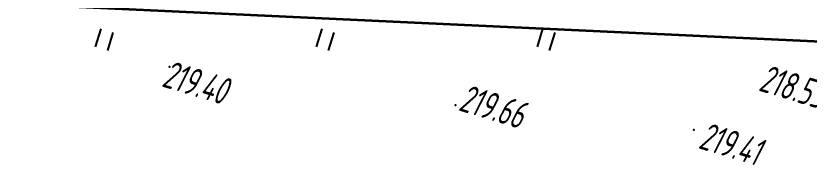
# Model space of a CAD drawing. Header units: millimetres. Extents: x -1799 to 6962, y -1020 to 4121.
# Drawn here: x -953.8 to -853.2, y 3651.6 to 3670.6 of the extents above; entities that cross this region are included whole.
import ezdxf

# ---------------------------------------------------------------- set-up
doc = ezdxf.new("R2010")
doc.units = ezdxf.units.MM
doc.linetypes.add('CONTI', pattern=[0])
doc.layers.add('10', color=1, linetype='Continuous', lineweight=35)
for name, color, linetype in [('PI_OTDEFAULT', 172, 'CONTI'), ('PI_TTDEFAULT', 5, 'CONTI'), ('ZAPSKDEFAULT', 7, 'CONTI')]:
    doc.layers.add(name, color=color, linetype=linetype)
doc.styles.add('eskd', font='spds.shx', dxfattribs={"width": 1.2, "oblique": 15})

# ---------------------------------------------------------------- blocks, each defined once
blk = doc.blocks.new('BL_2011')
at = {"color": 0}
for p, q in [((0, 0), (0, 2.4)), ((1.6, 0), (1.6, 2.4))]:
    blk.add_line(p, q, dxfattribs=at)

msp = doc.modelspace()

# ---------------------------------------------------------------- linework, layer by layer
at = {"layer": '10'}
msp.add_lwpolyline([(-804.504035623444, 3662.403480735061), (-824.5340356237048, 3666.023480735173), (-948.4240356233695, 3671.803480735433), (-975.8940356235744, 3675.363480735024), (-1007.464035623407, 3684.893480735284), (-1045.044035623481, 3689.693480735098), (-1091.514035623686, 3701.643480735284), (-1136.714035623407, 3726.003480734688), (-1145.914035623593, 3731.613480735024), (-1190.934035623612, 3759.81348073521), (-1203.524035623463, 3777.133480735508), (-1281.424035623369, 3800.433480735322), (-1370.854035623537, 3827.173480734614), (-1423.974035623649, 3843.233480735135), (-1467.20403562363, 3856.303480735433), (-1517.944035623388, 3871.633480735508), (-1536.604035623537, 3877.273480735173), (-1560.794035623481, 3884.923480734614), (-1568.404035623351, 3887.323480734986), (-1611.244035623668, 3900.8734807348), (-1670.724533441118, 3919.71056948175)], dxfattribs=at)
at = {"layer": 'PI_TTDEFAULT', "color": 5}
for p in [(-934.2882996235767, 3664.119217735169, 219.398), (-898.048299623586, 3659.249215735507, 219.657), (-867.8482996235743, 3656.109215734911, 219.406)]:
    msp.add_point(p, dxfattribs=at)

# ---------------------------------------------------------------- block references
at = {"layer": 'ZAPSKDEFAULT', "color": 7, "rotation": 342.9999999999999}
for p in [(-943.6482996235627, 3666.639214735863), (-915.6482996235627, 3666.639214735863), (-887.6482996235627, 3666.639214735863)]:
    msp.add_blockref('BL_2011', p, dxfattribs=at)

# ---------------------------------------------------------------- texts
at = {"layer": 'PI_OTDEFAULT', "color": 172, "style": 'eskd', "oblique": 10, "width": 0.8}
for s, p in [('219.40', (-935.3923146235666, 3661.657630735462)), ('218.53', (-859.7616566236156, 3661.128532736016)), ('219.66', (-897.7825986235894, 3658.615747735289)), ('219.41', (-867.374289623569, 3653.807263735135))]:
    msp.add_text(s, height=3.5, rotation=342.9999999999999, dxfattribs=at).set_placement(p)

doc.saveas('drawing.dxf')
